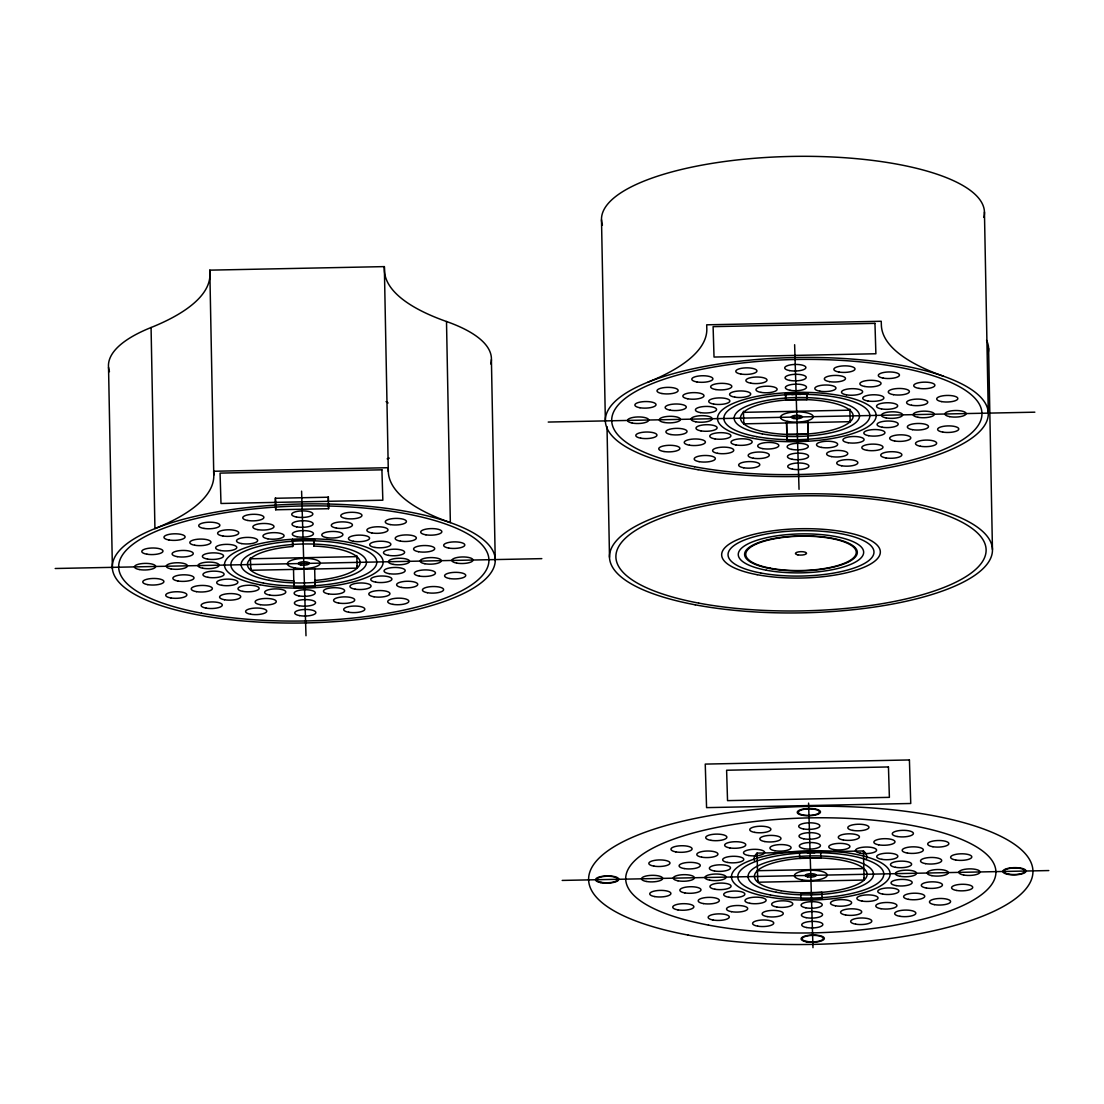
<?xml version="1.0" encoding="UTF-8"?>
<svg xmlns="http://www.w3.org/2000/svg" width="1104" height="1104" viewBox="0 0 1104 1104"><rect width="100%" height="100%" fill="white"/><g stroke="black" fill="none" stroke-linecap="round" stroke-linejoin="round"><path stroke-width="1.5" d="M209.801 270.149L209.912 274.013A264.518 82.179 -1.1 0 1 151.069 327.515L154.933 528.609A264.518 82.179 -1.1 0 0 213.776 475.12L209.801 270.149L384.344 266.616L384.468 270.48A264.518 82.179 -1.1 0 0 446.499 321.512A191.516 59.492 -1.1 0 1 490.756 363.975M784.682 393.907L807.949 393.424M806.886 399.607L806.679 393.038L785.524 393.466L785.731 400.034L806.886 399.607L806.748 392.762M743.447 412.344L849.859 410.177L850.204 421.687L743.806 423.839L743.434 411.24M548.233 422.059L1034.848 412.178M786.779 434.41L807.935 433.982L808.128 440.551L786.973 440.979L786.545 422.418M328.592 508.709L328.233 497.214L275.351 498.277L275.696 509.786L328.592 508.709L328.495 503.562M291.649 540.353L314.916 539.884M250.415 558.79L356.827 556.637L357.172 568.132L250.774 570.285L250.401 557.686M55.2 568.505L541.816 558.638M292.546 539.152L292.698 546.494A56.345 17.498 -1.1 0 0 247.462 564.599A56.345 17.498 -1.1 0 0 293.733 580.856L293.94 587.438L315.095 586.997L314.668 568.698M754.639 861.134A56.345 17.498 -1.1 0 1 757.068 853.116L863.48 850.963A56.345 17.498 -1.1 0 1 866.074 859.602M757.413 870.711L863.811 868.558L864.156 880.054L757.758 882.22L757.068 853.116M562.184 880.426L1048.8 870.559M794.632 344.724L799.034 489.307M808.583 803.105L812.986 947.674M446.499 321.512L450.349 522.62A264.518 82.179 -1.1 0 1 388.318 471.587L388.208 467.71L213.665 471.256L213.776 475.12M315.095 586.997L314.902 580.428A56.345 17.498 -1.1 0 0 360.125 562.322A56.345 17.498 -1.1 0 0 313.853 546.066L313.646 539.483L292.491 539.911L292.698 546.494M301.599 491.17L306.001 635.752M988.591 348.381L992.455 549.488M984.437 212.023L988.301 413.131M863.48 850.963L863.811 868.558M864.115 877.859L864.156 880.054M850.19 420.583L850.204 421.687M849.832 409.087L849.859 410.177M807.769 421.7L808.128 440.551M807.7 421.99L807.935 433.982M786.614 422.128L786.973 440.979M785.593 393.19L785.731 400.034M757.717 880.012L757.758 882.22M743.779 422.735L743.806 423.839M607.007 426.627L609.505 557.258M601.501 219.793L605.365 420.9M491.404 359.683L495.254 560.791A191.516 59.492 -1.1 0 1 206.255 616.363A191.516 59.492 -1.1 0 1 209.87 513.236A191.516 59.492 -1.1 0 1 495.254 560.791M384.344 266.616L388.318 471.587M357.13 565.938L357.172 568.132M356.799 555.533L356.827 556.637M328.357 496.69L328.426 500.126M313.702 538.724L313.853 546.066M293.512 569.126L293.94 587.438M275.462 497.766L275.696 509.786M250.718 568.091L250.774 570.285M108.537 367.453L112.401 568.56M807.314 852.84A16.394 5.092 -1.1 0 1 814.807 852.799M109.448 371.703A191.516 59.492 -1.1 0 1 151.069 327.515M387.173 458.809A10.585 3.284 -1.1 0 1 389.27 458.132M386.083 401.635A10.585 3.284 -1.1 0 1 388.028 403.029M647.965 382.163A264.518 82.179 -1.1 0 0 706.808 328.675L706.698 324.811L881.24 321.264L881.365 325.128A264.518 82.179 -1.1 0 0 943.396 376.174M602.439 225.119A191.516 59.492 -1.1 0 1 791.154 156.437A191.516 59.492 -1.1 0 1 983.83 217.378M791.83 394.611A16.394 5.092 -1.1 0 1 800.855 394.432M986.562 340.336A191.516 59.492 -1.1 0 1 987.983 353.749M874.961 323.362L713.101 326.646L714.026 357.047L875.886 353.763L874.961 323.362M381.915 469.821L220.069 473.105L220.993 503.493L382.84 500.209L381.915 469.821M909.42 759.952L705.249 764.092L706.574 807.631L910.745 803.491L909.42 759.952M888.458 766.949L726.611 770.233L727.536 800.635L889.382 797.35L888.458 766.949M820.645 851.419L799.489 851.846L799.682 858.415L820.838 857.987L820.645 851.419M821.887 892.363L800.731 892.791L800.924 899.36L822.08 898.932L821.887 892.363M781.039 890.762A56.345 17.498 -1.1 0 0 867.082 874.989A56.345 17.498 -1.1 0 0 784.226 860.402A56.345 17.498 -1.1 0 0 781.039 890.762M708.478 925.111A185.168 57.532 -1.1 0 0 995.56 875.748A185.168 57.532 -1.1 0 0 728.323 825.309A185.168 57.532 -1.1 0 0 708.478 925.111M807.714 876.88A5.561 1.725 -1.1 0 0 816.325 875.403A5.561 1.725 -1.1 0 0 808.307 873.885A5.561 1.725 -1.1 0 0 807.714 876.88M770.44 894.999A73.002 22.687 -1.1 0 0 883.642 875.527A73.002 22.687 -1.1 0 0 778.265 855.641A73.002 22.687 -1.1 0 0 770.44 894.999M766.935 896.696A79.35 24.661 -1.1 0 0 889.976 875.541A79.35 24.661 -1.1 0 0 775.45 853.916A79.35 24.661 -1.1 0 0 766.935 896.696M776.14 892.225A62.693 19.472 -1.1 0 0 873.347 875.513A62.693 19.472 -1.1 0 0 782.86 858.429A62.693 19.472 -1.1 0 0 776.14 892.225M801.725 879.791A16.394 5.092 -1.1 0 0 827.144 875.417A16.394 5.092 -1.1 0 0 803.477 870.946A16.394 5.092 -1.1 0 0 801.725 879.791M900.146 876.3A10.585 3.284 -1.1 0 0 916.555 873.471A10.585 3.284 -1.1 0 0 901.278 870.587A10.585 3.284 -1.1 0 0 900.146 876.3M896.144 885.601A10.585 3.284 -1.1 0 0 912.18 882.565A10.585 3.284 -1.1 0 0 896.489 879.902A10.585 3.284 -1.1 0 0 896.144 885.601M882.62 894.074A10.585 3.284 -1.1 0 0 898.904 891.176A10.585 3.284 -1.1 0 0 883.49 888.375A10.585 3.284 -1.1 0 0 882.62 894.074M862.141 901.112A10.585 3.284 -1.1 0 0 878.053 898.007A10.585 3.284 -1.1 0 0 862.224 895.413A10.585 3.284 -1.1 0 0 862.141 901.112M835.466 905.804A10.585 3.284 -1.1 0 0 851.639 902.837A10.585 3.284 -1.1 0 0 836.087 900.105A10.585 3.284 -1.1 0 0 835.466 905.804M805.837 907.805A10.585 3.284 -1.1 0 0 822.245 904.976A10.585 3.284 -1.1 0 0 806.969 902.092A10.585 3.284 -1.1 0 0 805.837 907.805M776.761 907.019A10.585 3.284 -1.1 0 0 792.796 903.983A10.585 3.284 -1.1 0 0 777.106 901.319A10.585 3.284 -1.1 0 0 776.761 907.019M749.837 903.307A10.585 3.284 -1.1 0 0 766.121 900.422A10.585 3.284 -1.1 0 0 750.706 897.607A10.585 3.284 -1.1 0 0 749.837 903.307M728.957 897.262A10.585 3.284 -1.1 0 0 744.869 894.157A10.585 3.284 -1.1 0 0 729.04 891.563A10.585 3.284 -1.1 0 0 728.957 897.262M714.923 889.244A10.585 3.284 -1.1 0 0 731.083 886.291A10.585 3.284 -1.1 0 0 715.53 883.545A10.585 3.284 -1.1 0 0 714.923 889.244M709.734 880.164A10.585 3.284 -1.1 0 0 726.142 877.335A10.585 3.284 -1.1 0 0 710.866 874.451A10.585 3.284 -1.1 0 0 709.734 880.164M714.495 871.001A10.585 3.284 -1.1 0 0 730.531 867.965A10.585 3.284 -1.1 0 0 714.84 865.301A10.585 3.284 -1.1 0 0 714.495 871.001M727.508 862.431A10.585 3.284 -1.1 0 0 743.792 859.547A10.585 3.284 -1.1 0 0 728.392 856.732A10.585 3.284 -1.1 0 0 727.508 862.431M748.76 855.531A10.585 3.284 -1.1 0 0 764.672 852.426A10.585 3.284 -1.1 0 0 748.857 849.832A10.585 3.284 -1.1 0 0 748.76 855.531M774.911 850.742A10.585 3.284 -1.1 0 0 791.085 847.789A10.585 3.284 -1.1 0 0 775.532 845.043A10.585 3.284 -1.1 0 0 774.911 850.742M804.043 848.659A10.585 3.284 -1.1 0 0 820.438 845.83A10.585 3.284 -1.1 0 0 805.175 842.959A10.585 3.284 -1.1 0 0 804.043 848.659M833.879 849.569A10.585 3.284 -1.1 0 0 849.928 846.547A10.585 3.284 -1.1 0 0 834.238 843.87A10.585 3.284 -1.1 0 0 833.879 849.569M860.292 853.185A10.585 3.284 -1.1 0 0 876.59 850.301A10.585 3.284 -1.1 0 0 861.175 847.486A10.585 3.284 -1.1 0 0 860.292 853.185M881.944 859.367A10.585 3.284 -1.1 0 0 897.856 856.276A10.585 3.284 -1.1 0 0 882.027 853.682A10.585 3.284 -1.1 0 0 881.944 859.367M895.454 867.302A10.585 3.284 -1.1 0 0 911.628 864.335A10.585 3.284 -1.1 0 0 896.075 861.603A10.585 3.284 -1.1 0 0 895.454 867.302M931.886 875.651A10.585 3.284 -1.1 0 0 948.281 872.836A10.585 3.284 -1.1 0 0 933.018 869.952A10.585 3.284 -1.1 0 0 931.886 875.651M926.422 888.03A10.585 3.284 -1.1 0 0 942.457 885.008A10.585 3.284 -1.1 0 0 926.767 882.331A10.585 3.284 -1.1 0 0 926.422 888.03M908.468 899.346A10.585 3.284 -1.1 0 0 924.752 896.448A10.585 3.284 -1.1 0 0 909.337 893.647A10.585 3.284 -1.1 0 0 908.468 899.346M881.033 908.702A10.585 3.284 -1.1 0 0 896.945 905.611A10.585 3.284 -1.1 0 0 881.13 903.003A10.585 3.284 -1.1 0 0 881.033 908.702M845.567 914.981A10.585 3.284 -1.1 0 0 861.727 912.014A10.585 3.284 -1.1 0 0 846.175 909.282A10.585 3.284 -1.1 0 0 845.567 914.981M806.141 917.659A10.585 3.284 -1.1 0 0 822.549 914.843A10.585 3.284 -1.1 0 0 807.272 911.959A10.585 3.284 -1.1 0 0 806.141 917.659M767.239 916.596A10.585 3.284 -1.1 0 0 783.274 913.56A10.585 3.284 -1.1 0 0 767.584 910.897A10.585 3.284 -1.1 0 0 767.239 916.596M731.428 911.669A10.585 3.284 -1.1 0 0 747.712 908.771A10.585 3.284 -1.1 0 0 732.297 905.956A10.585 3.284 -1.1 0 0 731.428 911.669M703.455 903.583A10.585 3.284 -1.1 0 0 719.366 900.478A10.585 3.284 -1.1 0 0 703.552 897.883A10.585 3.284 -1.1 0 0 703.455 903.583M684.839 892.901A10.585 3.284 -1.1 0 0 700.999 889.948A10.585 3.284 -1.1 0 0 685.446 887.202A10.585 3.284 -1.1 0 0 684.839 892.901M677.994 880.799A10.585 3.284 -1.1 0 0 694.402 877.984A10.585 3.284 -1.1 0 0 679.126 875.099A10.585 3.284 -1.1 0 0 677.994 880.799M684.218 868.558A10.585 3.284 -1.1 0 0 700.267 865.536A10.585 3.284 -1.1 0 0 684.577 862.859A10.585 3.284 -1.1 0 0 684.218 868.558M701.661 857.159A10.585 3.284 -1.1 0 0 717.945 854.261A10.585 3.284 -1.1 0 0 702.53 851.46A10.585 3.284 -1.1 0 0 701.661 857.159M729.868 847.927A10.585 3.284 -1.1 0 0 745.78 844.836A10.585 3.284 -1.1 0 0 729.951 842.242A10.585 3.284 -1.1 0 0 729.868 847.927M764.824 841.565A10.585 3.284 -1.1 0 0 780.983 838.612A10.585 3.284 -1.1 0 0 765.431 835.866A10.585 3.284 -1.1 0 0 764.824 841.565M803.74 838.792A10.585 3.284 -1.1 0 0 820.148 835.976A10.585 3.284 -1.1 0 0 804.871 833.092A10.585 3.284 -1.1 0 0 803.74 838.792M843.401 840.006A10.585 3.284 -1.1 0 0 859.45 836.97A10.585 3.284 -1.1 0 0 843.76 834.307A10.585 3.284 -1.1 0 0 843.401 840.006M878.701 844.836A10.585 3.284 -1.1 0 0 894.999 841.952A10.585 3.284 -1.1 0 0 879.584 839.137A10.585 3.284 -1.1 0 0 878.701 844.836M907.447 853.061A10.585 3.284 -1.1 0 0 923.358 849.956A10.585 3.284 -1.1 0 0 907.529 847.361A10.585 3.284 -1.1 0 0 907.447 853.061M925.552 863.645A10.585 3.284 -1.1 0 0 941.712 860.678A10.585 3.284 -1.1 0 0 926.159 857.932A10.585 3.284 -1.1 0 0 925.552 863.645M963.613 875.003A10.585 3.284 -1.1 0 0 980.021 872.188A10.585 3.284 -1.1 0 0 964.744 869.303A10.585 3.284 -1.1 0 0 963.613 875.003M956.699 890.473A10.585 3.284 -1.1 0 0 972.734 887.437A10.585 3.284 -1.1 0 0 957.044 884.773A10.585 3.284 -1.1 0 0 956.699 890.473M934.315 904.618A10.585 3.284 -1.1 0 0 950.599 901.72A10.585 3.284 -1.1 0 0 935.198 898.918A10.585 3.284 -1.1 0 0 934.315 904.618M899.939 916.306A10.585 3.284 -1.1 0 0 915.851 913.201A10.585 3.284 -1.1 0 0 900.022 910.607A10.585 3.284 -1.1 0 0 899.939 916.306M855.655 924.158A10.585 3.284 -1.1 0 0 871.815 921.191A10.585 3.284 -1.1 0 0 856.262 918.459A10.585 3.284 -1.1 0 0 855.655 924.158M806.444 927.512A10.585 3.284 -1.1 0 0 822.839 924.697A10.585 3.284 -1.1 0 0 807.576 921.812A10.585 3.284 -1.1 0 0 806.444 927.512M757.717 926.173A10.585 3.284 -1.1 0 0 773.752 923.137A10.585 3.284 -1.1 0 0 758.062 920.474A10.585 3.284 -1.1 0 0 757.717 926.173M713.005 920.018A10.585 3.284 -1.1 0 0 729.302 917.12A10.585 3.284 -1.1 0 0 713.888 914.319A10.585 3.284 -1.1 0 0 713.005 920.018M677.966 909.889A10.585 3.284 -1.1 0 0 693.878 906.798A10.585 3.284 -1.1 0 0 678.049 904.204A10.585 3.284 -1.1 0 0 677.966 909.889M654.741 896.572A10.585 3.284 -1.1 0 0 670.915 893.605A10.585 3.284 -1.1 0 0 655.362 890.859A10.585 3.284 -1.1 0 0 654.741 896.572M646.268 881.447A10.585 3.284 -1.1 0 0 662.662 878.632A10.585 3.284 -1.1 0 0 647.399 875.748A10.585 3.284 -1.1 0 0 646.268 881.447M653.941 866.129A10.585 3.284 -1.1 0 0 669.99 863.093A10.585 3.284 -1.1 0 0 654.299 860.43A10.585 3.284 -1.1 0 0 653.941 866.129M675.814 851.888A10.585 3.284 -1.1 0 0 692.098 848.99A10.585 3.284 -1.1 0 0 676.683 846.188A10.585 3.284 -1.1 0 0 675.814 851.888M710.976 840.337A10.585 3.284 -1.1 0 0 726.887 837.232A10.585 3.284 -1.1 0 0 711.059 834.638A10.585 3.284 -1.1 0 0 710.976 840.337M754.736 832.388A10.585 3.284 -1.1 0 0 770.896 829.435A10.585 3.284 -1.1 0 0 755.343 826.689A10.585 3.284 -1.1 0 0 754.736 832.388M803.436 828.938A10.585 3.284 -1.1 0 0 819.844 826.123A10.585 3.284 -1.1 0 0 804.568 823.239A10.585 3.284 -1.1 0 0 803.436 828.938M852.923 830.429A10.585 3.284 -1.1 0 0 868.972 827.393A10.585 3.284 -1.1 0 0 853.282 824.729A10.585 3.284 -1.1 0 0 852.923 830.429M897.124 836.487A10.585 3.284 -1.1 0 0 913.408 833.589A10.585 3.284 -1.1 0 0 897.994 830.788A10.585 3.284 -1.1 0 0 897.124 836.487M932.935 846.74A10.585 3.284 -1.1 0 0 948.86 843.649A10.585 3.284 -1.1 0 0 933.032 841.041A10.585 3.284 -1.1 0 0 932.935 846.74M955.636 859.988A10.585 3.284 -1.1 0 0 971.81 857.021A10.585 3.284 -1.1 0 0 956.257 854.275A10.585 3.284 -1.1 0 0 955.636 859.988M688.013 935.06A222.194 69.028 -1.1 0 0 1032.516 875.817A222.194 69.028 -1.1 0 0 711.832 815.29A222.194 69.028 -1.1 0 0 688.013 935.06M201.48 613.189A185.168 57.532 -1.1 0 0 488.575 563.813A185.168 57.532 -1.1 0 0 221.324 513.374A185.168 57.532 -1.1 0 0 201.48 613.189M300.73 564.958A5.561 1.725 -1.1 0 0 309.341 563.468A5.561 1.725 -1.1 0 0 301.323 561.964A5.561 1.725 -1.1 0 0 300.73 564.958M263.456 583.064A73.002 22.687 -1.1 0 0 376.643 563.606A73.002 22.687 -1.1 0 0 271.28 543.72A73.002 22.687 -1.1 0 0 263.456 583.064M259.951 584.775A79.35 24.661 -1.1 0 0 382.978 563.62A79.35 24.661 -1.1 0 0 268.451 541.995A79.35 24.661 -1.1 0 0 259.951 584.775M269.155 580.29A62.693 19.472 -1.1 0 0 366.349 563.578A62.693 19.472 -1.1 0 0 275.876 546.508A62.693 19.472 -1.1 0 0 269.155 580.29M294.727 567.87A16.394 5.092 -1.1 0 0 320.16 563.495A16.394 5.092 -1.1 0 0 296.493 559.024A16.394 5.092 -1.1 0 0 294.727 567.87M393.148 564.365A10.585 3.284 -1.1 0 0 409.556 561.55A10.585 3.284 -1.1 0 0 394.294 558.665A10.585 3.284 -1.1 0 0 393.148 564.365M389.16 573.666A10.585 3.284 -1.1 0 0 405.196 570.644A10.585 3.284 -1.1 0 0 389.505 567.967A10.585 3.284 -1.1 0 0 389.16 573.666M375.691 582.153A10.585 3.284 -1.1 0 0 391.92 579.227A10.585 3.284 -1.1 0 0 376.423 576.454A10.585 3.284 -1.1 0 0 375.691 582.153M355.143 589.177A10.585 3.284 -1.1 0 0 371.068 586.086A10.585 3.284 -1.1 0 0 355.24 583.492A10.585 3.284 -1.1 0 0 355.143 589.177M328.481 593.883A10.585 3.284 -1.1 0 0 344.641 590.916A10.585 3.284 -1.1 0 0 329.089 588.17A10.585 3.284 -1.1 0 0 328.481 593.883M298.853 595.87A10.585 3.284 -1.1 0 0 315.247 593.055A10.585 3.284 -1.1 0 0 299.984 590.171A10.585 3.284 -1.1 0 0 298.853 595.87M269.762 595.097A10.585 3.284 -1.1 0 0 285.812 592.061A10.585 3.284 -1.1 0 0 270.121 589.398A10.585 3.284 -1.1 0 0 269.762 595.097M242.908 591.399A10.585 3.284 -1.1 0 0 259.136 588.473A10.585 3.284 -1.1 0 0 243.639 585.7A10.585 3.284 -1.1 0 0 242.908 591.399M221.959 585.341A10.585 3.284 -1.1 0 0 237.884 582.236A10.585 3.284 -1.1 0 0 222.056 579.641A10.585 3.284 -1.1 0 0 221.959 585.341M207.938 577.323A10.585 3.284 -1.1 0 0 224.098 574.356A10.585 3.284 -1.1 0 0 208.546 571.624A10.585 3.284 -1.1 0 0 207.938 577.323M202.736 568.229A10.585 3.284 -1.1 0 0 219.144 565.414A10.585 3.284 -1.1 0 0 203.881 562.529A10.585 3.284 -1.1 0 0 202.736 568.229M207.511 559.066A10.585 3.284 -1.1 0 0 223.546 556.043A10.585 3.284 -1.1 0 0 207.856 553.366A10.585 3.284 -1.1 0 0 207.511 559.066M220.593 550.523A10.585 3.284 -1.1 0 0 236.808 547.584A10.585 3.284 -1.1 0 0 221.324 544.81A10.585 3.284 -1.1 0 0 220.593 550.523M241.776 543.61A10.585 3.284 -1.1 0 0 257.687 540.505A10.585 3.284 -1.1 0 0 241.859 537.91A10.585 3.284 -1.1 0 0 241.776 543.61M267.927 538.821A10.585 3.284 -1.1 0 0 284.087 535.854A10.585 3.284 -1.1 0 0 268.534 533.122A10.585 3.284 -1.1 0 0 267.927 538.821M297.045 536.723A10.585 3.284 -1.1 0 0 313.453 533.908A10.585 3.284 -1.1 0 0 298.177 531.024A10.585 3.284 -1.1 0 0 297.045 536.723M326.894 537.648A10.585 3.284 -1.1 0 0 342.93 534.612A10.585 3.284 -1.1 0 0 327.239 531.949A10.585 3.284 -1.1 0 0 326.894 537.648M353.377 541.277A10.585 3.284 -1.1 0 0 369.592 538.352A10.585 3.284 -1.1 0 0 354.108 535.578A10.585 3.284 -1.1 0 0 353.377 541.277M374.96 547.446A10.585 3.284 -1.1 0 0 390.871 544.355A10.585 3.284 -1.1 0 0 375.043 541.747A10.585 3.284 -1.1 0 0 374.96 547.446M388.47 555.367A10.585 3.284 -1.1 0 0 404.63 552.414A10.585 3.284 -1.1 0 0 389.077 549.668A10.585 3.284 -1.1 0 0 388.47 555.367M424.888 563.73A10.585 3.284 -1.1 0 0 441.296 560.901A10.585 3.284 -1.1 0 0 426.02 558.017A10.585 3.284 -1.1 0 0 424.888 563.73M419.423 576.109A10.585 3.284 -1.1 0 0 435.473 573.073A10.585 3.284 -1.1 0 0 419.782 570.409A10.585 3.284 -1.1 0 0 419.423 576.109M401.552 587.425A10.585 3.284 -1.1 0 0 417.767 584.499A10.585 3.284 -1.1 0 0 402.27 581.725A10.585 3.284 -1.1 0 0 401.552 587.425M374.049 596.781A10.585 3.284 -1.1 0 0 389.96 593.676A10.585 3.284 -1.1 0 0 374.132 591.082A10.585 3.284 -1.1 0 0 374.049 596.781M338.569 603.046A10.585 3.284 -1.1 0 0 354.729 600.093A10.585 3.284 -1.1 0 0 339.176 597.347A10.585 3.284 -1.1 0 0 338.569 603.046M299.143 605.737A10.585 3.284 -1.1 0 0 315.551 602.908A10.585 3.284 -1.1 0 0 300.288 600.024A10.585 3.284 -1.1 0 0 299.143 605.737M260.24 604.661A10.585 3.284 -1.1 0 0 276.29 601.639A10.585 3.284 -1.1 0 0 260.599 598.961A10.585 3.284 -1.1 0 0 260.24 604.661M224.498 599.748A10.585 3.284 -1.1 0 0 240.727 596.822A10.585 3.284 -1.1 0 0 225.23 594.049A10.585 3.284 -1.1 0 0 224.498 599.748M196.471 591.647A10.585 3.284 -1.1 0 0 212.382 588.556A10.585 3.284 -1.1 0 0 196.553 585.962A10.585 3.284 -1.1 0 0 196.471 591.647M177.841 580.98A10.585 3.284 -1.1 0 0 194.014 578.027A10.585 3.284 -1.1 0 0 178.462 575.281A10.585 3.284 -1.1 0 0 177.841 580.98M171.01 568.877A10.585 3.284 -1.1 0 0 187.418 566.062A10.585 3.284 -1.1 0 0 172.141 563.178A10.585 3.284 -1.1 0 0 171.01 568.877M177.233 556.637A10.585 3.284 -1.1 0 0 193.269 553.601A10.585 3.284 -1.1 0 0 177.578 550.937A10.585 3.284 -1.1 0 0 177.233 556.637M194.746 545.238A10.585 3.284 -1.1 0 0 210.961 542.312A10.585 3.284 -1.1 0 0 195.463 539.539A10.585 3.284 -1.1 0 0 194.746 545.238M222.87 536.006A10.585 3.284 -1.1 0 0 238.781 532.901A10.585 3.284 -1.1 0 0 222.967 530.306A10.585 3.284 -1.1 0 0 222.87 536.006M257.839 529.644A10.585 3.284 -1.1 0 0 273.999 526.677A10.585 3.284 -1.1 0 0 258.446 523.945A10.585 3.284 -1.1 0 0 257.839 529.644M296.741 526.87A10.585 3.284 -1.1 0 0 313.15 524.055A10.585 3.284 -1.1 0 0 297.887 521.171A10.585 3.284 -1.1 0 0 296.741 526.87M336.416 528.071A10.585 3.284 -1.1 0 0 352.452 525.049A10.585 3.284 -1.1 0 0 336.761 522.371A10.585 3.284 -1.1 0 0 336.416 528.071M371.786 532.928A10.585 3.284 -1.1 0 0 388.001 529.989A10.585 3.284 -1.1 0 0 372.517 527.229A10.585 3.284 -1.1 0 0 371.786 532.928M400.448 541.139A10.585 3.284 -1.1 0 0 416.36 538.034A10.585 3.284 -1.1 0 0 400.545 535.44A10.585 3.284 -1.1 0 0 400.448 541.139M418.554 551.71A10.585 3.284 -1.1 0 0 434.728 548.757A10.585 3.284 -1.1 0 0 419.175 546.011A10.585 3.284 -1.1 0 0 418.554 551.71M456.628 563.081A10.585 3.284 -1.1 0 0 473.023 560.266A10.585 3.284 -1.1 0 0 457.76 557.382A10.585 3.284 -1.1 0 0 456.628 563.081M449.701 578.537A10.585 3.284 -1.1 0 0 465.75 575.515A10.585 3.284 -1.1 0 0 450.059 572.838A10.585 3.284 -1.1 0 0 449.701 578.537M427.4 592.71A10.585 3.284 -1.1 0 0 443.615 589.771A10.585 3.284 -1.1 0 0 428.131 586.997A10.585 3.284 -1.1 0 0 427.4 592.71M392.941 604.371A10.585 3.284 -1.1 0 0 408.853 601.28A10.585 3.284 -1.1 0 0 393.024 598.685A10.585 3.284 -1.1 0 0 392.941 604.371M348.657 612.223A10.585 3.284 -1.1 0 0 364.831 609.27A10.585 3.284 -1.1 0 0 349.278 606.524A10.585 3.284 -1.1 0 0 348.657 612.223M299.446 615.59A10.585 3.284 -1.1 0 0 315.854 612.775A10.585 3.284 -1.1 0 0 300.578 609.891A10.585 3.284 -1.1 0 0 299.446 615.59M250.718 614.238A10.585 3.284 -1.1 0 0 266.768 611.216A10.585 3.284 -1.1 0 0 251.077 608.539A10.585 3.284 -1.1 0 0 250.718 614.238M206.089 608.111A10.585 3.284 -1.1 0 0 222.304 605.171A10.585 3.284 -1.1 0 0 206.821 602.398A10.585 3.284 -1.1 0 0 206.089 608.111M170.968 597.968A10.585 3.284 -1.1 0 0 186.88 594.863A10.585 3.284 -1.1 0 0 171.065 592.268A10.585 3.284 -1.1 0 0 170.968 597.968M147.757 584.637A10.585 3.284 -1.1 0 0 163.916 581.684A10.585 3.284 -1.1 0 0 148.364 578.938A10.585 3.284 -1.1 0 0 147.757 584.637M139.27 569.526A10.585 3.284 -1.1 0 0 155.678 566.697A10.585 3.284 -1.1 0 0 140.401 563.813A10.585 3.284 -1.1 0 0 139.27 569.526M146.956 554.208A10.585 3.284 -1.1 0 0 162.992 551.172A10.585 3.284 -1.1 0 0 147.301 548.495A10.585 3.284 -1.1 0 0 146.956 554.208M168.884 539.966A10.585 3.284 -1.1 0 0 185.113 537.041A10.585 3.284 -1.1 0 0 169.616 534.267A10.585 3.284 -1.1 0 0 168.884 539.966M203.978 528.416A10.585 3.284 -1.1 0 0 219.889 525.311A10.585 3.284 -1.1 0 0 204.061 522.716A10.585 3.284 -1.1 0 0 203.978 528.416M247.738 520.467A10.585 3.284 -1.1 0 0 263.911 517.5A10.585 3.284 -1.1 0 0 248.359 514.768A10.585 3.284 -1.1 0 0 247.738 520.467M296.452 517.017A10.585 3.284 -1.1 0 0 312.846 514.188A10.585 3.284 -1.1 0 0 297.583 511.318A10.585 3.284 -1.1 0 0 296.452 517.017M345.938 518.507A10.585 3.284 -1.1 0 0 361.974 515.471A10.585 3.284 -1.1 0 0 346.283 512.794A10.585 3.284 -1.1 0 0 345.938 518.507M390.195 524.566A10.585 3.284 -1.1 0 0 406.424 521.64A10.585 3.284 -1.1 0 0 390.926 518.866A10.585 3.284 -1.1 0 0 390.195 524.566M425.951 534.819A10.585 3.284 -1.1 0 0 441.862 531.714A10.585 3.284 -1.1 0 0 426.034 529.12A10.585 3.284 -1.1 0 0 425.951 534.819M448.652 548.053A10.585 3.284 -1.1 0 0 464.812 545.1A10.585 3.284 -1.1 0 0 449.259 542.354A10.585 3.284 -1.1 0 0 448.652 548.053M698.045 469.697A191.516 59.492 -1.1 0 0 988.273 414.787A191.516 59.492 -1.1 0 0 704.173 366.542A191.516 59.492 -1.1 0 0 698.045 469.697M767.073 432.395A56.345 17.498 -1.1 0 0 853.13 416.608A56.345 17.498 -1.1 0 0 770.275 402.035A56.345 17.498 -1.1 0 0 767.073 432.395M941.684 401.608A10.585 3.284 -1.1 0 0 957.844 398.641A10.585 3.284 -1.1 0 0 942.292 395.908A10.585 3.284 -1.1 0 0 941.684 401.608M918.983 388.373A10.585 3.284 -1.1 0 0 934.895 385.268A10.585 3.284 -1.1 0 0 919.08 382.674A10.585 3.284 -1.1 0 0 918.983 388.373M883.228 378.12A10.585 3.284 -1.1 0 0 899.456 375.194A10.585 3.284 -1.1 0 0 883.959 372.421A10.585 3.284 -1.1 0 0 883.228 378.12M838.971 372.048A10.585 3.284 -1.1 0 0 855.02 369.026A10.585 3.284 -1.1 0 0 839.33 366.349A10.585 3.284 -1.1 0 0 838.971 372.048M789.484 370.571A10.585 3.284 -1.1 0 0 805.892 367.742A10.585 3.284 -1.1 0 0 790.616 364.858A10.585 3.284 -1.1 0 0 789.484 370.571M740.77 374.021A10.585 3.284 -1.1 0 0 756.944 371.054A10.585 3.284 -1.1 0 0 741.391 368.322A10.585 3.284 -1.1 0 0 740.77 374.021M697.01 381.956A10.585 3.284 -1.1 0 0 712.922 378.865A10.585 3.284 -1.1 0 0 697.107 376.271A10.585 3.284 -1.1 0 0 697.01 381.956M661.931 393.521A10.585 3.284 -1.1 0 0 678.146 390.595A10.585 3.284 -1.1 0 0 662.662 387.821A10.585 3.284 -1.1 0 0 661.931 393.521M639.989 407.749A10.585 3.284 -1.1 0 0 656.038 404.726A10.585 3.284 -1.1 0 0 640.348 402.049A10.585 3.284 -1.1 0 0 639.989 407.749M632.302 423.067A10.585 3.284 -1.1 0 0 648.71 420.251A10.585 3.284 -1.1 0 0 633.448 417.367A10.585 3.284 -1.1 0 0 632.302 423.067M640.789 438.191A10.585 3.284 -1.1 0 0 656.963 435.224A10.585 3.284 -1.1 0 0 641.396 432.492A10.585 3.284 -1.1 0 0 640.789 438.191M664.001 451.522A10.585 3.284 -1.1 0 0 679.912 448.417A10.585 3.284 -1.1 0 0 664.097 445.823A10.585 3.284 -1.1 0 0 664.001 451.522M699.122 461.651A10.585 3.284 -1.1 0 0 715.351 458.726A10.585 3.284 -1.1 0 0 699.853 455.952A10.585 3.284 -1.1 0 0 699.122 461.651M743.765 467.792A10.585 3.284 -1.1 0 0 759.8 464.756A10.585 3.284 -1.1 0 0 744.11 462.093A10.585 3.284 -1.1 0 0 743.765 467.792M792.479 469.145A10.585 3.284 -1.1 0 0 808.887 466.316A10.585 3.284 -1.1 0 0 793.624 463.432A10.585 3.284 -1.1 0 0 792.479 469.145M841.703 465.778A10.585 3.284 -1.1 0 0 857.863 462.824A10.585 3.284 -1.1 0 0 842.311 460.078A10.585 3.284 -1.1 0 0 841.703 465.778M885.974 457.925A10.585 3.284 -1.1 0 0 901.885 454.82A10.585 3.284 -1.1 0 0 886.07 452.226A10.585 3.284 -1.1 0 0 885.974 457.925M920.432 446.251A10.585 3.284 -1.1 0 0 936.661 443.325A10.585 3.284 -1.1 0 0 921.164 440.551A10.585 3.284 -1.1 0 0 920.432 446.251M942.747 432.092A10.585 3.284 -1.1 0 0 958.783 429.056A10.585 3.284 -1.1 0 0 943.092 426.392A10.585 3.284 -1.1 0 0 942.747 432.092M949.661 416.636A10.585 3.284 -1.1 0 0 966.069 413.821A10.585 3.284 -1.1 0 0 950.792 410.936A10.585 3.284 -1.1 0 0 949.661 416.636M911.6 405.265A10.585 3.284 -1.1 0 0 927.76 402.311A10.585 3.284 -1.1 0 0 912.208 399.565A10.585 3.284 -1.1 0 0 911.6 405.265M893.495 394.68A10.585 3.284 -1.1 0 0 909.406 391.589A10.585 3.284 -1.1 0 0 893.578 388.994A10.585 3.284 -1.1 0 0 893.495 394.68M864.818 386.483A10.585 3.284 -1.1 0 0 881.047 383.543A10.585 3.284 -1.1 0 0 865.55 380.77A10.585 3.284 -1.1 0 0 864.818 386.483M829.449 381.625A10.585 3.284 -1.1 0 0 845.498 378.589A10.585 3.284 -1.1 0 0 829.808 375.926A10.585 3.284 -1.1 0 0 829.449 381.625M789.788 380.425A10.585 3.284 -1.1 0 0 806.182 377.609A10.585 3.284 -1.1 0 0 790.919 374.725A10.585 3.284 -1.1 0 0 789.788 380.425M750.872 383.198A10.585 3.284 -1.1 0 0 767.032 380.231A10.585 3.284 -1.1 0 0 751.479 377.499A10.585 3.284 -1.1 0 0 750.872 383.198M715.916 389.56A10.585 3.284 -1.1 0 0 731.828 386.455A10.585 3.284 -1.1 0 0 715.999 383.861A10.585 3.284 -1.1 0 0 715.916 389.56M687.778 398.792A10.585 3.284 -1.1 0 0 703.993 395.867A10.585 3.284 -1.1 0 0 688.51 393.093A10.585 3.284 -1.1 0 0 687.778 398.792M670.266 410.191A10.585 3.284 -1.1 0 0 686.302 407.155A10.585 3.284 -1.1 0 0 670.611 404.492A10.585 3.284 -1.1 0 0 670.266 410.191M664.042 422.432A10.585 3.284 -1.1 0 0 680.45 419.603A10.585 3.284 -1.1 0 0 665.174 416.732A10.585 3.284 -1.1 0 0 664.042 422.432M670.887 434.534A10.585 3.284 -1.1 0 0 687.047 431.567A10.585 3.284 -1.1 0 0 671.494 428.835A10.585 3.284 -1.1 0 0 670.887 434.534M689.503 445.202A10.585 3.284 -1.1 0 0 705.415 442.111A10.585 3.284 -1.1 0 0 689.586 439.502A10.585 3.284 -1.1 0 0 689.503 445.202M717.531 453.302A10.585 3.284 -1.1 0 0 733.76 450.377A10.585 3.284 -1.1 0 0 718.262 447.603A10.585 3.284 -1.1 0 0 717.531 453.302M753.287 458.215A10.585 3.284 -1.1 0 0 769.322 455.193A10.585 3.284 -1.1 0 0 753.632 452.516A10.585 3.284 -1.1 0 0 753.287 458.215M792.189 459.278A10.585 3.284 -1.1 0 0 808.583 456.463A10.585 3.284 -1.1 0 0 793.321 453.578A10.585 3.284 -1.1 0 0 792.189 459.278M831.602 456.601A10.585 3.284 -1.1 0 0 847.775 453.647A10.585 3.284 -1.1 0 0 832.223 450.901A10.585 3.284 -1.1 0 0 831.602 456.601M867.082 450.335A10.585 3.284 -1.1 0 0 882.993 447.23A10.585 3.284 -1.1 0 0 867.164 444.636A10.585 3.284 -1.1 0 0 867.082 450.335M894.585 440.979A10.585 3.284 -1.1 0 0 910.8 438.053A10.585 3.284 -1.1 0 0 895.316 435.28A10.585 3.284 -1.1 0 0 894.585 440.979M912.47 429.663A10.585 3.284 -1.1 0 0 928.505 426.627A10.585 3.284 -1.1 0 0 912.815 423.964A10.585 3.284 -1.1 0 0 912.47 429.663M917.921 417.284A10.585 3.284 -1.1 0 0 934.329 414.455A10.585 3.284 -1.1 0 0 919.066 411.571A10.585 3.284 -1.1 0 0 917.921 417.284M881.503 408.922A10.585 3.284 -1.1 0 0 897.676 405.968A10.585 3.284 -1.1 0 0 882.124 403.222A10.585 3.284 -1.1 0 0 881.503 408.922M867.992 401A10.585 3.284 -1.1 0 0 883.904 397.895A10.585 3.284 -1.1 0 0 868.075 395.301A10.585 3.284 -1.1 0 0 867.992 401M846.409 394.832A10.585 3.284 -1.1 0 0 862.638 391.906A10.585 3.284 -1.1 0 0 847.141 389.132A10.585 3.284 -1.1 0 0 846.409 394.832M819.927 391.202A10.585 3.284 -1.1 0 0 835.976 388.166A10.585 3.284 -1.1 0 0 820.286 385.503A10.585 3.284 -1.1 0 0 819.927 391.202M790.078 390.278A10.585 3.284 -1.1 0 0 806.486 387.463A10.585 3.284 -1.1 0 0 791.223 384.578A10.585 3.284 -1.1 0 0 790.078 390.278M760.96 392.375A10.585 3.284 -1.1 0 0 777.133 389.408A10.585 3.284 -1.1 0 0 761.567 386.676A10.585 3.284 -1.1 0 0 760.96 392.375M734.809 397.15A10.585 3.284 -1.1 0 0 750.72 394.059A10.585 3.284 -1.1 0 0 734.891 391.465A10.585 3.284 -1.1 0 0 734.809 397.15M713.626 404.064A10.585 3.284 -1.1 0 0 729.854 401.138A10.585 3.284 -1.1 0 0 714.357 398.365A10.585 3.284 -1.1 0 0 713.626 404.064M700.543 412.62A10.585 3.284 -1.1 0 0 716.579 409.584A10.585 3.284 -1.1 0 0 700.888 406.921A10.585 3.284 -1.1 0 0 700.543 412.62M695.782 421.783A10.585 3.284 -1.1 0 0 712.177 418.968A10.585 3.284 -1.1 0 0 696.914 416.084A10.585 3.284 -1.1 0 0 695.782 421.783M700.971 430.877A10.585 3.284 -1.1 0 0 717.131 427.91A10.585 3.284 -1.1 0 0 701.578 425.178A10.585 3.284 -1.1 0 0 700.971 430.877M715.006 438.895A10.585 3.284 -1.1 0 0 730.917 435.79A10.585 3.284 -1.1 0 0 715.088 433.196A10.585 3.284 -1.1 0 0 715.006 438.895M735.954 444.953A10.585 3.284 -1.1 0 0 752.169 442.014A10.585 3.284 -1.1 0 0 736.672 439.24A10.585 3.284 -1.1 0 0 735.954 444.953M762.809 448.638A10.585 3.284 -1.1 0 0 778.844 445.616A10.585 3.284 -1.1 0 0 763.154 442.939A10.585 3.284 -1.1 0 0 762.809 448.638M791.885 449.425A10.585 3.284 -1.1 0 0 808.294 446.609A10.585 3.284 -1.1 0 0 793.017 443.725A10.585 3.284 -1.1 0 0 791.885 449.425M821.514 447.424A10.585 3.284 -1.1 0 0 837.674 444.47A10.585 3.284 -1.1 0 0 822.121 441.724A10.585 3.284 -1.1 0 0 821.514 447.424M848.189 442.732A10.585 3.284 -1.1 0 0 864.101 439.64A10.585 3.284 -1.1 0 0 848.272 437.032A10.585 3.284 -1.1 0 0 848.189 442.732M868.738 435.707A10.585 3.284 -1.1 0 0 884.953 432.782A10.585 3.284 -1.1 0 0 869.469 430.008A10.585 3.284 -1.1 0 0 868.738 435.707M882.193 427.22A10.585 3.284 -1.1 0 0 898.228 424.198A10.585 3.284 -1.1 0 0 882.538 421.521A10.585 3.284 -1.1 0 0 882.193 427.22M886.195 417.919A10.585 3.284 -1.1 0 0 902.589 415.104A10.585 3.284 -1.1 0 0 887.326 412.22A10.585 3.284 -1.1 0 0 886.195 417.919M787.773 421.411A16.394 5.092 -1.1 0 0 813.193 417.05A16.394 5.092 -1.1 0 0 789.526 412.579A16.394 5.092 -1.1 0 0 787.773 421.411M762.188 433.844A62.693 19.472 -1.1 0 0 859.395 417.133A62.693 19.472 -1.1 0 0 768.908 400.062A62.693 19.472 -1.1 0 0 762.188 433.844M752.983 438.329A79.35 24.661 -1.1 0 0 876.024 417.16A79.35 24.661 -1.1 0 0 761.484 395.549A79.35 24.661 -1.1 0 0 752.983 438.329M756.488 436.618A73.002 22.687 -1.1 0 0 869.69 417.146A73.002 22.687 -1.1 0 0 764.313 397.261A73.002 22.687 -1.1 0 0 756.488 436.618M793.762 418.499A5.561 1.725 -1.1 0 0 802.373 417.022A5.561 1.725 -1.1 0 0 794.356 415.504A5.561 1.725 -1.1 0 0 793.762 418.499M694.513 466.744A185.168 57.532 -1.1 0 0 981.608 417.367A185.168 57.532 -1.1 0 0 714.371 366.928A185.168 57.532 -1.1 0 0 694.513 466.744M698.666 603.101A185.168 57.532 -1.1 0 0 985.762 553.725A185.168 57.532 -1.1 0 0 718.525 503.3A185.168 57.532 -1.1 0 0 698.666 603.101M695.161 604.799A191.516 59.492 -1.1 0 0 992.096 553.739A191.516 59.492 -1.1 0 0 715.696 501.575A191.516 59.492 -1.1 0 0 695.161 604.799M766.342 570.216A62.693 19.472 -1.1 0 0 863.535 553.49A62.693 19.472 -1.1 0 0 773.062 536.42A62.693 19.472 -1.1 0 0 766.342 570.216M757.137 574.687A79.35 24.661 -1.1 0 0 880.178 553.532A79.35 24.661 -1.1 0 0 765.638 531.907A79.35 24.661 -1.1 0 0 757.137 574.687M760.642 572.976A73.002 22.687 -1.1 0 0 873.83 553.518A73.002 22.687 -1.1 0 0 768.467 533.632A73.002 22.687 -1.1 0 0 760.642 572.976M797.916 554.87A5.561 1.725 -1.1 0 0 806.527 553.38A5.561 1.725 -1.1 0 0 798.509 551.876A5.561 1.725 -1.1 0 0 797.916 554.87M769.847 568.505A56.345 17.498 -1.1 0 0 857.201 553.477A56.345 17.498 -1.1 0 0 775.891 538.131A56.345 17.498 -1.1 0 0 769.847 568.505M770.44 568.215A55.283 17.181 -1.1 0 0 856.152 553.477A55.283 17.181 -1.1 0 0 776.36 538.421A55.283 17.181 -1.1 0 0 770.44 568.215M1008.573 874.092A10.585 3.284 -1.1 0 0 1024.981 871.277A10.585 3.284 -1.1 0 0 1009.705 868.393A10.585 3.284 -1.1 0 0 1008.573 874.092M1007.814 874.34A11.633 3.616 -1.1 0 0 1026.016 871.346A11.633 3.616 -1.1 0 0 1009.429 868.075A11.633 3.616 -1.1 0 0 1007.814 874.34M806.858 941.477A10.585 3.284 -1.1 0 0 823.267 938.662A10.585 3.284 -1.1 0 0 808.004 935.778A10.585 3.284 -1.1 0 0 806.858 941.477M806.099 941.726A11.633 3.616 -1.1 0 0 824.315 938.731A11.633 3.616 -1.1 0 0 807.728 935.461A11.633 3.616 -1.1 0 0 806.099 941.726M601.307 882.358A10.585 3.284 -1.1 0 0 617.702 879.543A10.585 3.284 -1.1 0 0 602.439 876.659A10.585 3.284 -1.1 0 0 601.307 882.358M600.535 882.607A11.633 3.616 -1.1 0 0 618.751 879.612A11.633 3.616 -1.1 0 0 602.163 876.341A11.633 3.616 -1.1 0 0 600.535 882.607M803.008 814.973A10.585 3.284 -1.1 0 0 819.416 812.158A10.585 3.284 -1.1 0 0 804.154 809.273A10.585 3.284 -1.1 0 0 803.008 814.973M802.249 815.221A11.633 3.616 -1.1 0 0 820.451 812.227A11.633 3.616 -1.1 0 0 803.864 808.956A11.633 3.616 -1.1 0 0 802.249 815.221"/></g></svg>
